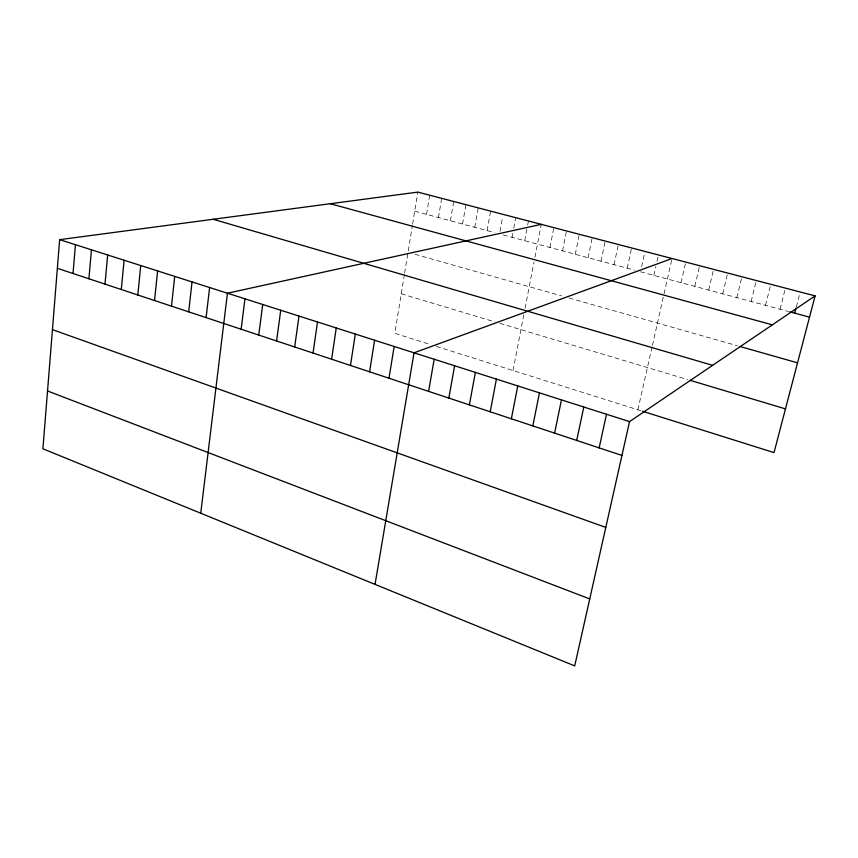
<?xml version="1.0" encoding="UTF-8"?>
<svg xmlns="http://www.w3.org/2000/svg" width="858" height="858" viewBox="0 0 858 858"><rect width="100%" height="100%" fill="white"/><g stroke="black" fill="none" stroke-linecap="round" stroke-linejoin="round"><path stroke-width="0.64" stroke-dasharray="4.29 3.22" d="M404.408 274.453L394.809 333.344L429.247 344.176M404.611 273.155L412.398 225.397M412.601 224.11L417.825 192.106M426.523 214.35L429.697 195.206M438.427 217.546L441.666 198.337M450.429 220.774L453.743 201.491M462.548 224.024L465.926 204.676M474.764 227.306L478.217 207.883M487.087 230.609L490.604 211.122M499.989 231.338L502.627 216.999M512.054 237.312L512.784 233.387M513.76 228.153L515.722 217.685M524.699 240.701L527.445 226.255M527.691 224.946L528.442 221.01M513.03 370.527L523.906 314.243M525.064 308.29L534.008 261.958M534.931 257.218L541.28 224.356M549.957 247.479L553.85 227.638M562.548 250.858L566.527 230.952M575.257 254.268L579.311 234.298M588.084 257.711L592.213 237.666M601.018 261.186L605.222 241.066M614.06 264.682L618.35 244.487M627.219 268.211L631.595 247.951M641.612 266.699L644.959 251.437M653.893 275.375L655.877 266.441M657.014 261.336L658.44 254.965M637.869 409.792L652.134 346.664M652.402 345.431L663.792 295.023M664.071 293.79L672.039 258.515M681.048 282.657L685.767 262.098M694.808 286.358L699.613 265.723M708.697 290.079L713.588 269.369M722.704 293.844L727.691 273.058M736.84 297.629L741.923 276.769M751.115 301.458L756.295 280.523M765.518 305.33L770.784 284.309M780.051 309.234L785.424 288.138M796.331 306.939L799.549 294.487M414.714 211.186L494.54 232.604M503.271 234.953L634.459 270.163M640.497 271.782L788.609 311.529M415.015 254.279L561.529 295.86M569.079 298.005L737.43 345.774M401.244 293.811L494.948 321.879M499.871 323.348L687.548 379.558M436.25 346.375L641.441 410.907"/><path stroke-width="1.29" d="M59.652 239.65L42.9 448.788L574.71 665.894L629.536 421.621L815.1 295.881L417.825 192.106L59.652 239.65L629.536 421.621M73.027 273.509L75.45 244.691M88.91 278.775L91.452 249.807M104.987 284.105L107.668 254.976M121.289 289.5L124.099 260.221M137.806 294.98L140.744 265.54M154.537 300.525L157.615 270.924M171.493 306.145L174.71 276.383M188.685 311.84L192.042 281.928M206.102 317.61L209.62 287.537M200.74 513.223L227.434 293.221L541.28 224.356M241.141 329.225L244.959 298.82M258.741 335.06L262.72 304.493M276.598 340.98L280.727 310.242M294.68 346.975L298.992 316.066M313.031 353.056L317.492 321.986M331.617 359.212L336.261 327.971M350.482 365.465L355.298 334.052M369.594 371.804L374.603 340.218M388.985 378.228L394.176 346.471M375.043 584.384L414.039 352.81L672.039 258.515M428.603 391.355L434.18 359.245M448.841 398.069L454.622 365.765M469.38 404.869L475.364 372.393M490.218 411.776L496.407 379.107M511.357 418.79L517.771 385.928M532.818 425.9L539.457 392.857M554.6 433.118L561.464 399.882M576.705 440.444L583.805 407.014M599.152 447.887L606.499 414.264M794.722 313.17L796.01 308.183M815.1 295.881L774.013 452.606L642.631 411.282M789.832 311.851L809.523 317.138M330.309 203.721L772.361 324.85M739.982 346.503L797.543 362.837M213.181 219.273L712.623 365.326M690.025 380.298L785.478 408.891M57.357 268.318L621.943 455.437M52.445 329.633L605.791 527.413M47.533 390.969L589.736 598.927"/></g></svg>
